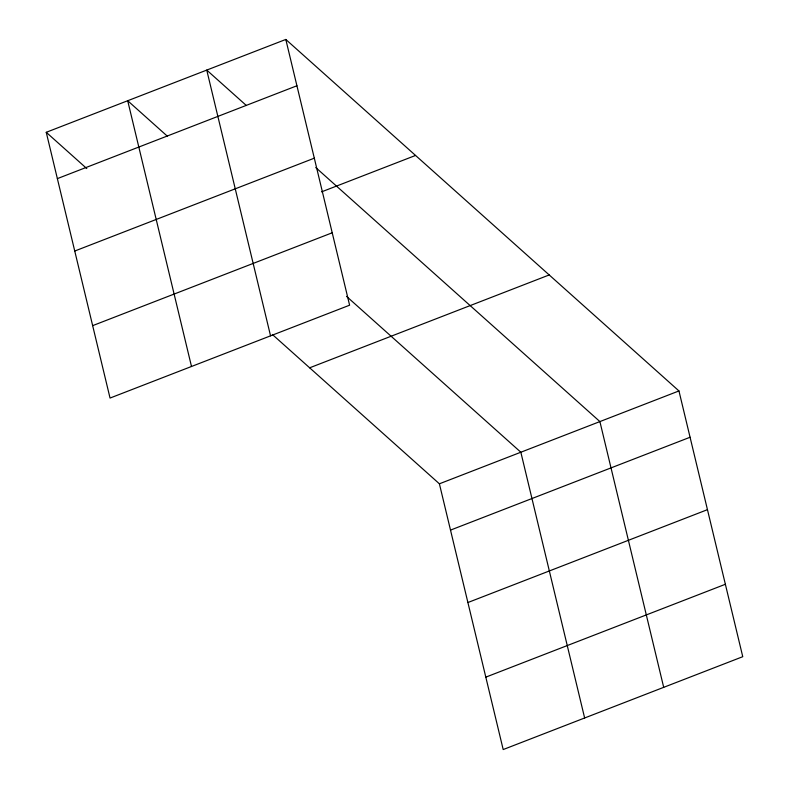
<?xml version="1.0" encoding="UTF-8"?>
<svg xmlns="http://www.w3.org/2000/svg" width="789" height="789" viewBox="0 0 789 789"><rect width="100%" height="100%" fill="white"/><g stroke="black" fill="none" stroke-linecap="round" stroke-linejoin="round"><path stroke-width="1.18" d="M285.805 39.45L349.606 305.195L110.046 398.06L46.245 132.305L285.805 39.45L678.954 390.94L742.755 656.695L503.195 749.55L439.394 483.805L272.373 334.477M57.37 178.62L296.92 85.764M74.748 251.03L314.308 158.175M321.596 191.855L415.547 155.443M92.668 325.64L332.218 232.785M309.653 367.812L549.213 274.947M439.394 483.805L678.954 390.94M450.509 530.109L690.069 437.254M467.897 602.53L707.457 509.664M485.807 677.14L725.367 584.274M246.395 105.539L206.748 70.093L270.548 335.838M315.768 167.564L599.896 421.582L663.697 687.337M167.337 136.181L127.7 100.736L191.5 366.481M346.549 296.398L520.839 452.225L584.639 717.98M46.245 132.305L86.79 168.56"/></g></svg>
